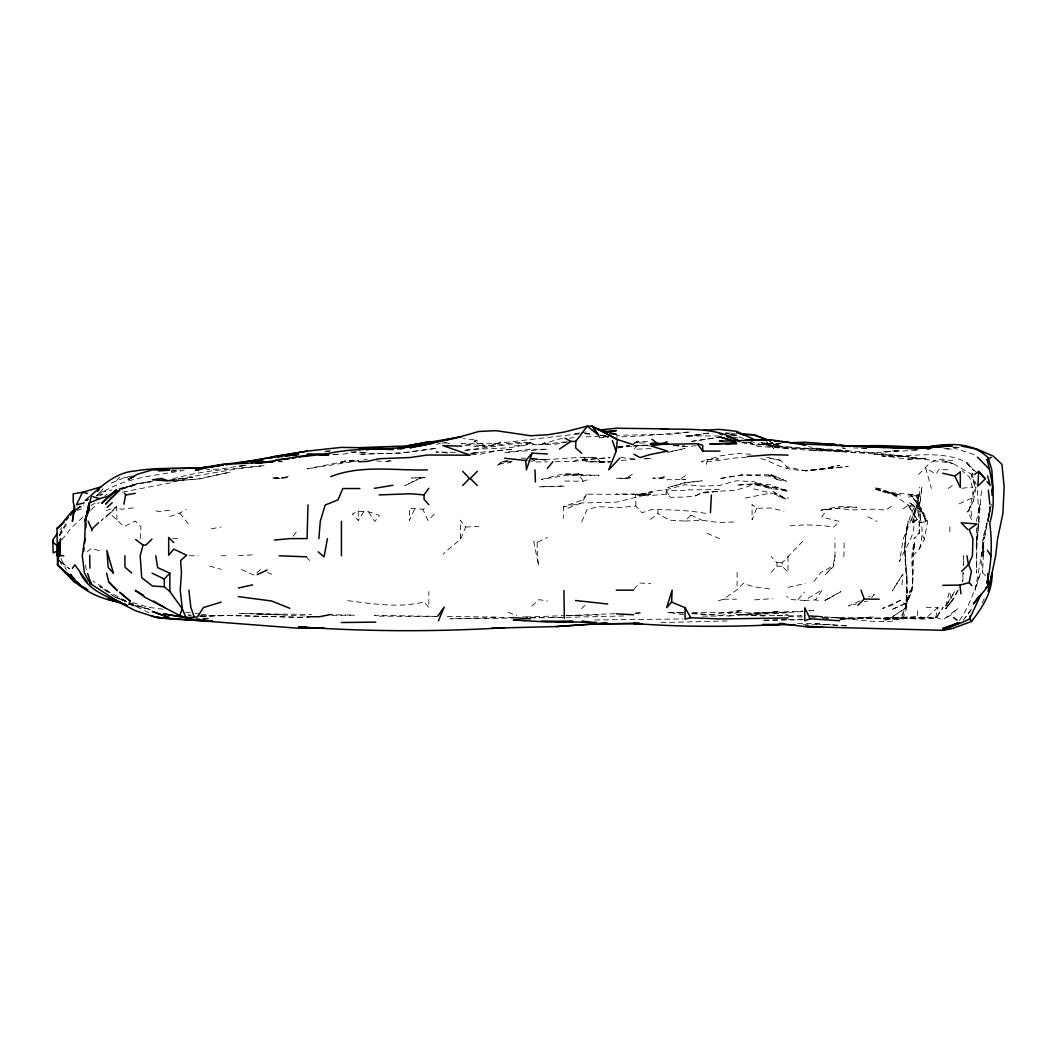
<?xml version="1.0" encoding="UTF-8"?>
<svg xmlns="http://www.w3.org/2000/svg" width="1057" height="1057" viewBox="0 0 1057 1057"><rect width="100%" height="100%" fill="white"/><g stroke="black" fill="none" stroke-linecap="round" stroke-linejoin="round"><path stroke-width="0.75" stroke-dasharray="5 3.75" d="M918.995 494.015L917.912 512.249M976.364 527.853L976.642 572.96L976.827 547.182L981.728 487.052M984.067 551.133L982.772 556.431L982.799 538.594L988.216 518.075L989.894 506.647L988.691 514.812M843.909 556.748L844.173 539.532M917.991 511.76L919.352 521.009L919.564 533.27L913.948 538.832L919.035 533.23L919.194 522.687L907.844 504.493L915.6 517.811M921.096 509.289L925.707 521.418L921.572 508.985L919.735 507.122L916.736 496.09L913.433 498.534L921.572 508.985L927.65 521.418L924.32 539.427L919.379 549.019L913.288 555.163L912.191 590.136L904.884 608.488L900.868 617.262L890.39 618.16L904.884 608.488L910.407 590.136L905.479 607.313L907.382 590.136L906.008 607.313C909.8 578.641 900.379 549.706 908.135 521.418L904.607 547.182L907.302 581.548C903.576 553.683 902.189 523.545 918.995 499.499L919.577 487.185M962.993 572.062L962.61 581.826L963.746 572.96M963.244 565.548L963.614 555.771L963.68 565.151M940.413 619.058L935.894 617.182L899.771 618.49L925.536 619.111L936.119 618.015L943.082 607.313L936.119 618.015L926.262 617.909L917.489 616.429L917.859 607.313M985.653 575.893L982.574 572.603L983.908 542.201L975.149 590.136L980.526 572.96C974.686 589.264 969.692 606.388 959.373 620.512M979.02 521.418L976.1 547.182L979.839 504.242M982.772 556.431L983.803 536.982L981.107 555.771L982.574 572.603M140.251 538.594L140.991 526.954L135.322 521.048L123.92 526.584L109.954 513.543L101.142 520.731L116.64 506.805L121.41 509.276L135.322 507.69M901.938 584.772L902.942 573.991L892.293 590.955L902.942 573.991M835.03 555.771L833.709 566.367L825.306 574.717L833.154 566.129L835.03 555.771L834.885 538.594M908.359 495.059L918.163 495.165L920 508.747L920 517.124L913.988 522.277C914.701 537.432 904.409 548.411 899.547 561.69L903.299 538.594L918.203 502.498L918.163 495.165L882.595 491.664L901.026 495.178L873.994 488.849L898.622 496.341L890.615 492.707L873.994 487.634C892.452 489.457 903.643 504.731 919.735 511.311L920.819 522.687L919.194 522.687M988.665 518.287L989.484 513.61M989.762 512.05L990.858 505.801M988.916 517.124L988.11 521.418L988.995 516.728M989.193 515.684L989.722 512.83M989.286 515.169L990.171 510.478M990.475 508.919L991.347 504.242M973.391 501.005L976.06 487.052L971.158 474.355L975.069 487.052L968.503 512.87L971.634 519.727L970.802 505.484L967.538 512.037L973.391 501.005L972.348 487.052L969.56 477.064L962.147 470.761M976.364 521.418L980.037 504.242L978.557 512.83L977.368 487.052M913.988 522.277L912.442 522.277L915.468 508.906L918.203 502.498L916.736 496.09L909.945 494.438L918.203 502.498M913.935 544.381C907.395 563.672 919.603 586.291 904.951 603.494L891.183 609.889L905.043 603.824C919.101 585.829 909.033 562.364 915.071 541.977L912.429 555.771L915.071 541.977L913.935 544.381L914.715 545.703M935.617 617.737L938.074 607.313L924.915 607.313M919.379 549.019C922.655 537.947 923.659 524.576 918.242 514.112M945.724 606.19L949.49 591.444L951.089 598.051L945.724 606.19L954.643 591.444L951.089 598.051M706.314 464.314L707.543 459.914L719.381 456.029L736.557 453.545L753.733 454.378M911.319 520.467L915.468 508.906L919.088 503.106M840.711 619.164L901.938 617.539L905.836 607.313L906.985 581.548L906.814 607.313L902.929 618.913L882.595 620.023L901.542 618.186L902.929 618.913L901.938 617.539L882.595 618.345L831.053 617.367L873.994 621.45L891.183 621.344L901.542 618.186L900.868 617.262M756.706 508.219L752.082 519.833L752.082 504.44L756.706 508.219L770.923 508.06L783.884 511.073M460.614 538.991L465.635 527.007L460.337 520.163L460.614 538.991L443.002 554.106M59.721 534.38L62.812 527.179M581.667 521.801L587.216 509.302L599.121 506.647L616.297 507.77L635.878 506.052L641.956 512.737L651.601 509.58C670.719 509.778 689.521 510.029 708.335 513.993M972.519 473.034L971.859 474.514L976.153 484.265M414.582 509.249L409.363 520.506L409.363 508.166L422.8 509.249L428.045 507.664M982.072 603.071L985.547 595.765M59.245 535.82L66.882 521.418M958.263 590.136L952.555 600.601L945.235 608.832L952.265 600.244L945.843 608.806L952.185 600.204L957.801 590.308M59.787 535.661L66.485 524.708M363.74 511.72L358.244 511.205L352.285 513.966L358.244 520.388L363.74 511.72L368.457 511.72L379.397 515.314L374.825 521.537L368.457 511.72M635.878 506.052L635.68 494.399L652.235 492.403L641.255 494.531L587.084 494.148L581.429 502.987L568.124 508.113L563.341 506.805L563.341 518.419M971.251 609.585L965.041 618.173M804.443 600.482L815.568 599.874L822.32 589.74L804.443 600.482L791.257 599.544L786.553 596.452M61.729 539.995L72.061 527.073L83.82 516.278M891.315 506.395L885.674 510.121L873.373 509.117L849.551 509.989L839.641 508.245L827.05 509.553L821.778 517.005L839.39 521.458L833.511 527.218L822.465 525.474L805.275 524.827L788.099 526.042M963.218 620.182L971.106 609.625M293.225 536.137L297.995 529.782M813.916 581.561L820.774 572.445L833.154 566.129M59.945 529.953L61.927 527.509M798.154 599.544L804.443 592.092M871.668 597.535L874.403 594.43L868.656 596.994M587.084 494.148L581.588 500.252L563.341 506.805L581.945 503.013L616.297 502.141L648.945 494.134L640.41 494.993L650.663 494.134L616.297 493.923M918.493 474.553L930.305 462.622L936.779 459.967L942.593 459.082L951.868 460.746L953.348 459.887M96.491 496.05L102.939 488.942L96.768 495.693M788.007 556.497L788.007 572.365L782.22 566.248L782.22 562.707L805.275 538.594M645.285 442.975L639.815 442.975L633.843 449.304L650.874 448.604M633.804 589.291L639.736 583.015L650.663 583.57M771.108 572.365L776.974 566.248L776.974 562.707L771.108 556.497M657.956 510.505L657.956 513.57L669.504 520.15L685.108 521.048L690.895 515.076L690.895 512.011M116.442 480.644L121.079 475.888M434.255 514.138L428.045 520.48L422.8 509.249M109.954 513.543L116.64 506.805L116.944 520.07M718.549 600.693L723.715 599.213L737.099 589.595L743.19 583.504L753.733 586.701L770.923 589.172M91.179 494.901L84.758 501.071L88.061 498.032M531.962 606.15L538.726 599.636L547.579 600.971M91.14 509.699L99.371 502.181M972.797 473.668L971.859 474.514L952.846 463.468L941.734 460.218L952.846 463.468C906.866 456.69 860.504 448.987 813.864 450.454L848.229 450.89C816.281 445.975 781.995 452.832 751.316 441.469M260.55 569.472L254.222 575.18L241.221 569.432M581.39 608.66L586.741 603.838M840.711 618.504L926.262 617.909L938.074 607.313M87.15 551.952L91.14 548.464L102.331 551.41M76.725 509.474L80.226 506.462M85.221 500.238L91.364 495.006M473.8 442.011L476.205 440.029L484.793 445.829C499.882 446.305 514.468 440.359 529.755 443.187C541.514 448.67 552.758 438.338 564.755 438.457M97.165 495.958C121.819 477.46 154.718 475.809 184.116 470.352M76.038 509.461L79.883 506.448M650.478 519.397L657.956 513.57M777.067 479.693L786.514 481.212L771.174 474.738L777.239 479.574L771.174 474.738L741.486 474.963L718.945 478.742L741.486 474.963L772.284 476.205L768.65 475.412L777.239 479.574M903.22 508.8L908.716 504.757L920 508.747M919.735 511.311L921.017 510.412L926.87 521.418L927.65 521.418M685.425 475.637L679.955 479.495L685.425 479.402L666.848 479.746M904.884 608.488L890.39 618.16M948.182 488.479L955.198 483.696M912.442 522.277L920 517.124M104.907 495.852L107.418 494.148M497.411 465.49L504.057 460.984L507.056 460.984M625.823 478.61L632.324 477.553L616.376 478.293L625.823 478.61L632.324 474.249M76.038 509.87L83.714 505.087M491.016 445.71L496.46 442.381M540.84 444.891L546.971 441.179M169.622 516.49L179.915 513.094L186.098 509.5M829.52 598.156L840.883 591.629L823.258 601.235L829.52 598.156L826.878 594.985M900.881 600.112L891.183 605.569L882.595 608.422L900.881 600.112L905.545 604.485M90.836 505.576L95.051 503.224M635.191 494.597L647.571 495.773L666.135 494.174L670.719 497.305L685.015 497.054L695.44 495.865L701.584 492.47L736.557 490.065L753.733 484.635L770.923 486.682L788.099 490.408L770.923 488.717L753.733 484L736.557 485.189L753.733 483.842L770.923 486.682L788.099 491.756L770.923 484.846L753.733 483.141L772.006 488.334L753.733 481.701L736.557 480.737L719.381 485.507L702.205 486.088L685.015 484.674L667.535 489.378L650.663 491.597L641.255 494.531M634.24 442.87L637.094 441.298L649.342 441.509M77.055 508.615L82.38 505.788M530.257 458.328L536.163 461.83L532.622 459.729M132.429 475.967L124.475 477.698L108.224 484.383M555.387 461.684L573.951 461.42L580.584 457.958M511.852 461.248L508.985 462.728L497.411 464.34L504.057 460.984M512.09 461.077L509.342 462.464L513.055 460.984M537.128 542.439L537.313 555.771L538.621 565.799L533.706 541.409L537.128 542.439L547.301 537.471M530.958 442.658C509.606 450.982 485.599 447.071 463.243 450.626L516.371 443.478L530.958 443.002L525.593 445.156L511.667 446.094M691.463 613.258L728.894 616.02L741.67 610.18L710.793 614.923L691.159 613.588M706.631 459.531L718.535 458.883L706.631 459.531L701.425 461.896C716.382 462.054 730.876 457.1 745.925 457.522M959.095 503.845L972.546 497.847M860.028 600.825L848.533 605.952L856.381 603.917M633.79 443.676L637.754 441.918L634.887 443.068M695.44 495.865L701.584 493.196L719.381 491.28L701.584 492.47M659.528 478.53L665.725 477.698L652.777 478.108L659.528 478.53L666.293 475.729M89.092 499.393L86.212 500.516L89.184 499.406M76.804 510.637L83.754 507.981M99.503 495.535L102.45 494.438L98.935 495.641M340.631 462.689L345.837 460.76L357.002 460.693M106.281 510.637L116.64 506.805M376.556 461.011L386.347 461.513L390.905 459.874M281.506 478.504L288.297 477.42L271.979 478.108L281.506 478.504L288.297 476.112M564.755 481.014L583.226 481.265L589.806 478.94M119.639 489.114L135.256 484.159L152.433 481.054M121.198 489.47L135.256 485.097L118.08 488.757M507.888 460.707L502.049 462.464L510.69 461.077M340.631 462.213L345.837 460.76L358.865 460.693L307.059 468.819L340.631 462.213L356.42 461.024M741.67 610.18L719.381 616.099L699.034 616.072M864.23 601.869L867.374 601.05M169.556 480.142C201.081 475.584 232.474 468.581 264.369 465.608C231.549 469.282 197.91 470.14 166.398 480.961L192.744 477.103L169.622 483.062L121.251 492.337M244.326 465.212L221.164 468.964L206.657 469.704M667.839 452.343L685.015 448.406L667.839 452.132M788.099 587.348L805.275 583.411M246.281 465.014L238.34 466.811L246.149 464.961M617.909 447.811L629.166 445.367M920.819 522.687L926.87 521.418L920.264 510.095L908.359 501.903L921.017 510.412M824.13 509.593L821.038 510.214L839.641 507.888L856.817 507.175L839.641 506.409L824.13 509.593L827.05 509.553M908.359 497.173L918.163 495.165M691.701 441.337L719.381 437.228L691.701 441.43M100.904 492.205L111.831 490.012M436.435 444.27L440.571 443.451M441.945 443.187L446.146 442.672L443.015 442.738M211.347 528.857L221.164 526.954M745.145 498.032L770.923 493.051L779.736 495.495L786.514 499.314L778.454 496.446L772.006 490.765L786.514 499.314M746.718 442.909L752.967 441.734M342.983 454.206L358.6 451.352M364.163 459.703L367.255 459.174M573.951 461.42C585.459 459.082 597.139 462.874 608.872 461.843M152.433 481.556L135.256 484.159L121.198 488.823L135.256 484.159L150.874 481.781M579.791 432.96L573.343 433.938L578.179 433.74M581.403 432.723L589.449 431.494M617.803 447.93L628.347 446.345M608.488 436.396L599.121 437.77L608.488 437.36M169.622 480.446L181.553 478.742M708.441 433.185L702.205 434.004L708.441 433.436M324.776 451.947L332.823 450.89M169.622 510.214L158.55 511.588L152.67 509.461M689.706 432.036L667.839 434.493L616.297 435.259M961.989 488.294L972.348 487.052M578.813 433.859L494.808 443.663L461.433 443.729L484.793 445.829L479.772 445.552L474.659 440.769L476.205 440.029L463.296 438.576M687.697 432.088L633.473 436.528L616.297 437.003M581.945 459.993L610.048 457.443M899.23 450.533C869.092 454.536 838.386 452.977 808.684 446.596M582.063 459.874L587.864 461.817L610.431 461.843L600.68 461.83L595.989 457.536L582.063 457.8L582.063 459.874L609.929 457.787M621.239 460.535L636.605 459.082M802.593 611.58C765.057 614.342 727.203 611.646 689.521 612.69M809.041 610.893L813.864 610.391L809.041 610.682M471.884 453.215L513.213 449.08L496.037 451.009L478.861 454.51L471.052 454.365M124.475 477.698L127.421 477.394M897.314 450.493L882.595 451.934L916.947 450.401M386.347 461.513L392.319 460.931M171.234 471.092L179.28 470.325M926.764 449.476L930.041 449.159M728.894 616.02L753.733 613.734L736.557 614.857L753.733 614.698L779.511 611.276L753.733 613.866L770.923 613.906L788.099 612.637L753.733 613.205L802.593 611.078M171.181 471.118L180.549 470.325M569.446 438.074L574.136 437.677M725.631 433.317L730.308 432.96M696.286 445.763L685.015 446.635L674.036 445.539M304.839 615.954L238.34 613.258L283.157 614.698L255.517 613.84L311.604 614.394M901.938 617.539L917.489 616.429M608.488 436.052L581.945 437.017M634.755 613.351L642.075 612.809L633.883 613.073M633.473 446.252L649.157 445.116L634.372 445.433L649.566 445.909M200.856 616.469L226.515 615.584L305.711 617.46M617.935 446.583L629.443 445.777M777.78 615.65L788.099 614.949L777.291 615.663M839.641 619.296L873.994 616.997L848.229 618.464L810.587 615.914M578.351 473.813L564.755 474.699L599.121 475.214L564.755 475.637L541.356 479.402L564.755 473.483L583.226 474.884L578.351 473.813L583.226 481.265M238.446 555.771L255.107 554.687M754.685 599.834L772.614 598.672M822.465 618.292L838.042 617.314L822.465 617.737L828.701 618.305M325.794 451.088L330.484 450.81M708.441 433.106L685.015 436.515L702.205 434.493L685.015 435.986L718.839 435.973M470.273 453.387L478.861 452.872L471.052 452.726M907.487 617.129L882.595 618.464L926.262 617.909M685.108 521.048L701.967 520.255L719.381 522.541L736.557 521.828M594.827 619.97L682.967 618.953M273.829 478.028L288.297 477.42M584.627 433.462L592.673 433.132M566.235 615.61L615.887 613.655M465.635 527.007L478.861 526.492M566.314 617.341L624.991 615.94M279.392 461.803L282.325 461.698M201.583 616.112L226.145 615.28L309.04 617.539M200.024 616.165L226.145 615.28M781.044 443.002L755.478 444.971L742.463 442.473M666.135 494.174L666.135 490.91L685.015 490.369M600.68 461.83L595.989 457.536C574.651 456.056 553.511 461.143 532.279 458.738M808.222 616.046L813.652 615.901M617.856 446.649L631.914 446.292M512.87 617.328L450.533 618.821L512.685 618.068M525.99 617.011L564.755 615.636M763.96 620.142L786.87 619.6M788.509 619.561L803.228 619.217M660.889 622.586L727.969 620.974M599.121 461.988L611.118 461.724M569.181 615.57L599.121 614.923M566.314 615.61L581.945 615.293M530.403 617.869L564.755 617.394L548.596 617.499M763.96 620.393L803.228 619.772M719.381 489.523L685.015 489.946M332.823 454.616L339.984 454.523M811.353 616.971L822.465 616.839L811.631 616.944M331.938 615.359L354.28 615.148L331.303 614.738M333.616 454.563L339.852 454.51M535.886 461.975L547.579 461.883M800.651 615.782L801.417 615.782L788.416 615.795M436.686 616.495L379.357 616.152L374.495 615.319L436.277 616.376M496.037 617.05L444.495 616.456M723.715 599.213L736.557 599.187M975.069 487.052L976.06 487.052M172.661 538.594L178.739 538.594M189.203 555.771L198.359 555.771M221.164 555.771L229.845 555.771M776.974 562.707L782.22 562.707M776.974 566.248L782.22 566.248M764.845 616.02L736.557 614.461L781.77 615.742M479.772 445.552L492.483 445.592L500.371 442.341L491.782 445.988L478.861 446.754L461.949 444.905M797.507 623.577L813.864 623.617L848.229 626.008L813.864 623.617M803.228 624.727L831.053 624.819M682.967 612.637L667.839 612.399L683.668 614.619M605.37 435.365L599.121 435.312L605.37 435.656M587.864 461.817L600.68 461.949M683.588 612.69L676.427 612.584L682.967 613.034M667.839 612.399L685.015 612.703M207.793 618.358L201.438 618.239L209.392 618.358M521.18 458.157L525.712 458.249M530.403 617.407L547.579 617.75M455.237 452.396L435.907 451.973L450.401 453.215M197.474 615.874L202.997 615.993M604.221 461.843L589.753 461.46L583.187 457.509M788.628 616.588L803.888 617.011M954.167 447.243L959.901 447.455L953.652 447.19M866.489 448.512L853.699 447.904M781.097 443.24L755.478 444.971L780.634 444.191L760.591 444.389L770.091 444.838L762.256 442.566M813.916 615.901L820.774 616.244M350.832 451.868L367.189 452.766L359.129 451.947M673.6 445.459L685.015 446.146L674.036 445.433M863.265 447.943L866.489 448.142M599.121 435.088L605.37 435.51M191.528 615.214L188.252 614.989L190.934 615.399M733.333 437.003L739.609 438.444M522.673 616.812L528.857 617.288M532.16 458.791L547.579 460.152L531.83 458.5M736.557 434.031L725.631 433.013L736.557 435.286L728.749 433.991M585.063 433.78L592.871 434.506M620.974 457.575L635.019 458.989M947.984 469.876L939.448 468.951L935.973 474.065L925.76 468.145L931.349 488.479M741.367 442.606L752.597 443.848L746.176 442.539M730.308 435.167L736.557 435.96L743.943 438.708M347.74 600.68C373.055 603.772 398.925 608.251 424.134 601.948L428.838 607.537L428.838 591.656M163.108 609.228L148.68 607.339L131.781 602.318M185.53 612.175L193.55 613.232M195.149 613.443L199.958 614.077M201.557 614.289L212.774 615.755M527.575 460.627L536.163 461.83M842.059 447.904L845.256 448.419L842.218 447.785M778.454 496.446L788.667 498.098M761.119 442.804L770.091 444.838M444.706 442.632L452.977 444.125M769.892 458.262L780.555 460.337L787.003 466.89L805.275 470.735L848.229 466.441L805.275 470.92L822.465 468.806L839.641 465.305C822.729 469.07 805.302 472.638 788.099 468.595C777.397 466.798 768.716 459.636 758.08 458.117M815.568 599.874L818.29 600.455M780.555 460.337L765.876 457.126M635.68 494.399L641.559 495.773M753.733 488.889L770.923 493.051M209.709 566.076L221.164 569.34M114.869 597.284L125.638 600.482M952.872 447.653L976.391 455.369M129.113 602.556L151.706 610.193M126.43 601.644L119.56 599.227M770.923 475.174L786.514 481.212M508.14 612.333L516.728 615.518M119.137 598.87L126.259 601.499M114.367 596.624L126.153 601.367M771.174 474.738L779.736 478.359M707.041 533.283L719.962 538.845M267.5 572.484L271.662 574.308M761.014 442.566L763.801 443.808M149.077 612.822L123.761 600.323L135.256 606.705L99.622 586.424L113.588 596.188L101.564 586.41L93.042 580.967M529.755 442.407L535.053 444.891M690.895 515.076L701.967 520.255M764.171 443.108L772.759 447.045L766.563 442.83M748.752 442.064L757.341 446.265L813.864 450.665L848.229 451.55L771.65 445.512L788.099 447.507L776.869 445.592L769.496 441.139M867.85 516.781L877.059 521.418M764.634 442.857L770.579 446.213L899.771 455.831L925.536 458.883L908.359 458.738L925.536 458.223L908.359 459.544L873.994 454.021L908.359 456.69L882.595 456.492C910.579 457.007 940.915 449.37 967.168 462.583L973.867 470.775L965.768 462.173L975.981 471.871M637.094 441.298L639.815 442.975M771.821 442.817L776.538 446.041L769.179 440.954M766.536 443.015L773.658 448.644L765.07 440.214M59.945 561.505L69.59 568.904L59.218 559.8M767.25 442.355L772.667 447.706M306.332 556.643L310.031 561.095M179.915 513.094L190.273 526.426M913.433 498.534L919.735 507.122M666.135 490.91L670.719 497.305M59.258 560.012L62.786 567.054M61.029 558.638L66.419 570.106M922.801 535.793L924.32 539.427M85.353 565.059L87.084 572.788M949.86 526.73L949.86 534.049M787.003 466.89L787.003 467.987M737.099 572.339L737.099 589.595M358.244 511.205L358.244 520.388M921.849 487.052L919.92 503.753L921.849 487.052M915.296 509.157L913.631 521.418L915.468 509.844L920.303 501.243L915.296 509.157M985.626 529.861L984.437 538.594L988.216 518.075L985.626 529.861M957.616 608.726L950.547 615.385L943.98 619.058L957.616 608.726M420.977 477.553L404.937 485.639L421.783 477.592L426.698 477.711L411.398 477.989L421.783 477.592L420.977 477.553M685.015 482.679L667.839 487.515L685.015 482.798L702.205 480.803L685.015 482.679M135.256 484.806L121.198 488.73L135.256 484.806M229.752 472.188L198.795 479.138L169.622 481.199L197.157 479.098L229.752 472.188M568.124 441.852L555.335 444.257L538.581 444.627L568.085 441.72M435.907 448.379L401.554 453.136L358.6 454.219L401.554 452.858L435.907 448.379M530.403 449.238L504.625 452.555L547.579 449.251L530.403 449.238M547.579 486.458L538.991 486.881L564.755 486.061L547.579 486.458M650.663 458.579L642.854 458.857L650.663 458.579M281.4 461.328L278.533 461.354L281.4 461.328M951.313 449.106L943.254 448.551L951.313 449.106M148.971 609.123L128.307 604.221L148.971 609.123"/><path stroke-width="1.5" d="M59.284 542.096L59.681 555.771L59.284 542.096L59.218 555.586L60.566 538.634L57.554 565.019L74.492 581.997L83.714 587.851M978.901 596.24L973.378 603.983L988.269 585.869L987.119 582.869C991.545 563.341 992.417 542.941 989.735 523.043C996.315 502.181 992.497 480.407 987.106 459.769L988.084 457.668C968.78 438.642 940.545 444.786 916.947 448.551L952.383 445.803L916.947 448.432L841.782 445.684L916.947 448.723L894.394 447.983M120.366 602.331C100.93 599.279 81.178 590.889 69.352 574.612L75.245 581.442L57.554 565.019L56.999 528.315C63.631 523.123 67.529 514.627 74.386 510.016M563.923 590.546L564.359 618.385M74.505 508.774L72.378 521.418L74.598 506.065M671.605 602.12L672.133 590.136L666.663 607.63L671.605 602.12L685.042 607.63L690.789 617.711L719.381 618.966L788.099 617.962M710.449 512.711L711.387 495.033M89.013 503.145L85.419 521.418L89.013 503.145L99.503 498.627L109.703 495.786L116.495 489.92L109.373 495.456L101.802 503.33L116.495 489.92M308.01 504.916L307.059 538.594L289.882 538.594L274.305 540.074M85.868 527.668L86.198 522.977M318.884 538.594L320.258 521.418L325.146 505.061L337.989 499.882L342.798 488.532L359.856 488.532M987.806 576.712L988.057 573.977M987.119 582.869L987.423 579.936M987.727 577.003L988.018 574.07M83.78 551.093L84.111 547.962M84.613 543.285L85.115 538.594M619.838 458.091L608.726 469.876L616.099 451.445L617.38 439.54L592.277 426.13L587.296 426.116L564.755 431.956L547.579 434.784L530.403 435.722L496.037 430.648L478.861 431.481L461.684 436.382L410.142 447.653L413.195 447.085M991.902 495.112L992.893 487.052L991.836 469.876L988.084 457.668M123.894 504.242L125.598 495.033L124.515 493.13M87.718 513.874L88.286 510.861M88.854 507.849L89.422 504.836L84.705 521.418L89.052 507.016M327.472 538.594L324.037 556.841L318.183 551.82M971.859 585.552L969.15 582.618L971.436 571.335L968.556 564.53L972.44 555.771L972.902 538.594L969.177 529.504L976.84 523.889L961.183 522.832L967.763 529.504M90.017 501.93L91.563 494.927C104.326 483.657 117.287 472.202 135.256 470.96C164.43 465.82 194.144 471.012 223.199 464.961M957.074 623.286L942.725 628.492L961.249 622.824L969.428 619.151L970.194 616.059M135.692 539.572L143.065 545.082L140.185 555.771L141.704 577.624L152.433 586.04L164.284 586.78L169.86 591.563L182.333 608.806L185.979 617.605L197.382 616.971L203.459 607.55L221.164 602.133M532.094 453.136L526.386 469.876L525.765 460.535L532.094 453.136L547.354 453.955M185.979 617.605L179.69 615.531L182.333 608.806L180.245 590.136L181.46 572.96L180.655 560.554L186.547 555.202L173.797 549.098L168.684 555.202L168.684 537.537L173.797 542.558M438.444 620.842L444.178 607.154L437.743 616.205M969.428 619.151L981.134 594.021M70.594 514.719L73.012 510.716M70.727 514.865L73.224 510.927L70.251 514.865M72.457 568.415L74.836 564.821L87.15 581.733M97.654 491.36L99.424 488.704M52.85 539.757L53.127 542.267L57.395 546.125L57.197 555.242L56.933 551.212L53.127 552.917L52.85 539.757L57.21 533.626M428.798 504.691L424.068 499.274L424.068 494.848L428.798 488.294M66.274 520.11L68.256 517.481M547.354 468.41L552.93 461.698M581.654 453.321L575.748 448.009L575.748 441.416L587.296 426.116L598.421 435.061L592.277 426.13L598.421 435.061M164.284 586.78L164.284 579.038L169.86 573.171L157.612 567.583L155.749 555.771M462.702 485.546L469.11 478.808L470.59 478.808L477.328 485.546M151.983 539.057L145.945 545.082L143.065 545.082M470.59 478.094L477.328 471.369M985.639 588.022L988.269 585.869L988.189 574.07M961.593 571.335L968.556 564.53M91.787 530.918L91.787 529.28L98.46 522.7M91.021 582.803L90.255 583.57L120.141 602.873L135.256 610.629L155.498 617.301L298.47 628.254L324.235 628.083M857.835 605.291L864.243 599.068L879.239 599.2M64.12 522.198L57.514 528.447L57.25 527.787M107.127 507.4L112.24 502.696M954.854 476.046L960.311 471.805L960.311 487.528L954.854 476.046L942.725 473.232M974.092 474.738L978.716 471.435L985.547 478.636L977.817 486.101L978.716 471.435L983.922 477.804M559.47 449.08L570.925 441.416L575.748 441.416M987.291 459.676L991.162 457.351M109.373 495.456L117.684 490.765M134.464 476.205L128.201 479.402L137.278 474.289L152.433 469.85L169.622 470.18L158.682 470.933M257.208 574.625L267.249 570.014M957.655 623.115L942.725 629.893L957.074 623.405M667.231 441.747L661.114 444.297L658.485 444.297M810.124 618.768L804.747 620.763L804.747 607.788L810.124 618.768L839.641 620.75M330.735 476.654C361.758 464.485 395.027 470.841 427.319 469.876M260.194 460.086L251.553 462.847L260.088 459.478L272.693 457.007L298.47 454.457L285.588 456.069M100.904 486.92L82.525 492.311L73.21 493.87L73.21 501.903L75.311 511.548M256.957 462.385L262.691 460.812L256.389 462.451L272.693 461.843L221.164 464.578L195.386 468.806L223.199 465.014M942.725 585.314L959.901 585.089L969.15 582.618M690.789 617.711L685.042 619.151L685.042 607.63M84.058 502.947L76.434 504.863L82.525 492.311L87.454 493.421M241.26 462.49L307.059 451.128L341.424 447.388L358.6 447.692L407.064 445.922L461.684 436.818L416.247 446.516M238.34 588.022L252.61 584.851M410.142 447.64L432.987 443.068C397.141 452.185 360.041 445.446 324.235 454.47C300.822 454.114 278.493 461.42 255.517 463.085L272.032 462.054L277.33 459.65L288.957 458.923M330.947 614.447L319.491 616.72L307.059 616.799M292.564 458.276L295.788 457.641M299.012 457.02L315.105 455.184M269.575 458.289L272.693 457.694M366.409 449.899L369.527 449.317M375.777 448.155L372.659 448.736L392.953 449.04L375.777 448.155L358.6 449.502L375.777 448.868L392.953 449.635M125.598 495.033L135.256 493.328M374.376 488.347L392.953 485.242M272.693 456.716L307.059 451.128M606.929 431.837L616.297 430.595L603.798 431.811M277.529 457.086L282.364 456.479M400.762 448.723L403.893 448.366M599.121 430.027L616.297 428.23L667.839 428.917L661.391 429.221M255.86 460.337L221.164 464.67L195.386 470.273L198.61 470.114M942.725 445.512L916.947 448.089L942.725 445.922C914.001 448.987 885.079 443.57 856.276 446.543M197.725 468.713L202.415 468.251M403.893 448.155L397.643 448.657L403.893 448.155M747.154 456.584L770.923 454.655L788.099 455.118M379.159 494.927L410.142 493.778L424.068 494.848M556.167 626.563L606.89 623.102L556.167 626.563L492.351 628.188M661.391 428.825C687.896 429.961 715.866 426.592 739.504 441.509M436.435 441.879L426.751 442.447L407.064 445.922L427.319 442.024L436.686 441.681M703.764 430.278L719.381 429.367L736.557 431.282L754.051 439.461M375.777 622.111L341.424 622.533M572.273 621.014L556.167 621.767L596.254 622.401M654.732 443.663L650.174 443.834L667.799 443.742M169.622 468.634L202.415 468.092M358.6 461.711L367.321 461.407L378.776 458.725L410.142 457.536L427.319 455.025L470.273 455.197L442.87 445.592L461.684 446.199M492.139 628.149L504.625 627.726C435.973 631.888 367.096 631.729 298.47 626.827L306.517 626.999M319.941 455.025L328 454.774M790.728 442.711L805.275 442.262L820.919 443.372L831.568 445.578M590.533 624.264L639.617 623.088M725.974 443.993L736.557 443.861M328 454.563L307.059 454.325L328.925 454.616M324.235 454.655L328.529 454.629M821.078 443.808L833.59 443.808L837.963 445.539M633.936 454.206L639.974 457.602L650.663 454.404L667.575 451.114L650.967 445.962L661.682 444.336L697.329 443.729L702.72 451.101L719.909 451.101M63.777 555.771L58.994 555.586M279.22 555.771L306.583 556.841M616.297 590.136L633.473 590.136M784.413 623.524L779.511 623.511L805.275 626.682L942.725 630.316L951.313 628.849L971.489 621.503C982.627 607.114 992.668 592.092 992.047 572.96L988.242 591.378L995.654 555.771L997.623 538.594L1002.934 513.213L1004.15 487.052L1001.97 464.433L993.369 456.214L977.078 449.106L961.46 446.133M795.049 624.7L762.335 624.595L779.511 624.528C730.836 626.986 682.082 627.184 633.473 623.445L642.075 623.881L599.121 623.643L581.945 621.331L588.379 621.688M541.329 620.988L573.343 621.688L547.579 622.058L513.213 619.931L525.712 620.525M159.726 617.447L155.498 617.301M722.499 441.271L719.381 441.165L770.923 439.765L805.817 445.089L799.726 443.887L862.723 446.556M651.918 443.134L667.231 443.649M884.934 447.613L867.559 446.807M616.297 613.866L633.473 614.738M203.036 619.812L212.563 621.239L169.622 618.953L156.396 617.38L152.142 615.927M930.371 447.653L925.536 447.309L931.983 447.692M513.213 617.565L530.403 618.887M212.563 621.239L195.386 619.547L163.32 613.879L187.155 617.433M774.2 440.729L779.128 441.271M782.405 441.628L788.971 442.341M575.51 600.508L607.709 604.009M504.625 458.21L525.765 460.535M773.922 440.729L778.441 441.258M781.453 441.615L787.465 442.315M610.048 433.634L616.297 434.401L597.773 429.036L617.38 439.54L633.473 444.733M238.34 596.624L271.477 600.971L289.843 608.29M196.681 618.86L199.865 619.336M839.443 444.799L850.502 446.543M790.398 442.606L794.705 443.385M739.768 441.218L726.542 436.488M120.458 602.239L107.788 599.174L122.453 603.375M697.329 443.729L702.72 445.261L702.72 451.101M734.998 441.298L719.381 436.832L733.439 441.126M92.857 496.684L99.503 498.627M597.773 429.036L600.865 430.107L592.541 427.187M736.557 432.485L744.062 435.18M719.381 433.581L722.248 434.744M110.866 598.077L119.586 601.658M124.409 603.745L127.117 605.635C109.888 597.681 88.907 591.576 80.266 572.96M85.115 588.511L87.903 589.832M152.102 573.171L164.284 579.038M82.076 586.45L86.304 588.604M179.69 615.531L145.43 597.562L135.217 590.414L143.712 595.342M124.382 604.142L127.117 605.635M565.019 438.166L570.925 441.416M153.622 601.076L164.958 607.63M82.076 586.661L74.955 581.746L70.383 574.493L74.664 579.091M77.531 583.12L80.94 585.618M953.625 617.579L957.074 620.115M651.918 439.21L657.388 443.451M57.435 564.94L68.441 574.413M131.715 572.96L125.003 567.239L124.898 555.771M66.565 573.238L74.492 581.997L66.565 573.238L76.104 581.376M977.474 457.153L989.299 469.163M109.069 582.09L117.34 590.678L108.792 582.301L106.651 573.132M462.702 471.369L469.11 478.094M76.791 581.376L82.142 587.124L75.364 581.244L70.383 574.493M987.053 481.622L990.171 485.44L987.608 475.927M987.436 550.486L991.122 556.035M970.101 619.362L971.489 621.503L971 620.565M91.787 529.28L88.075 521.193M57.131 555.771L58.545 558.598M861.045 590.136L864.243 599.068M194.211 616.971L190.828 607.313L188.846 590.136M89.779 510.888L88.748 507.849L85.26 521.418L84.785 538.594L82.261 555.771L84.415 572.96L90.255 583.57L90.849 582.988L87.639 573.489M612.373 440.492L616.099 451.445M966.944 555.771L968.437 564.53M959.901 585.089L960.958 593.809M988.308 490.091L989.841 504.242M534.974 469.876L535.41 481.992M89.713 555.255L89.911 568.111M341.424 521.418L341.424 555.771M169.86 573.171L169.86 591.563M992.787 487.052L992.061 491.954L992.8 487.052M111.302 497.847L105.568 504.097L119.89 489.867L111.302 497.847M959.082 623.128L942.725 630.316L959.082 623.115M161.602 478.504L152.353 479.825L168.248 480.882L161.602 478.504M229.752 464.129L226.475 464.578L229.752 464.129M723.199 443.544L709.749 444.072L736.557 443.121L723.199 443.544M753.733 439.989L745.145 439.95L770.923 440.122L753.733 439.989M753.733 434.731L741.248 434.216L753.733 434.771L767.95 440.108L753.733 434.731M822.465 627.277L805.275 626.273L822.465 627.33M168.961 617.526L152.433 611.475L168.961 617.526M130.381 601.288L119.785 592.356L130.381 601.288M113.416 573.132L108.25 567.53L106.902 550.512L113.416 573.132"/></g></svg>
